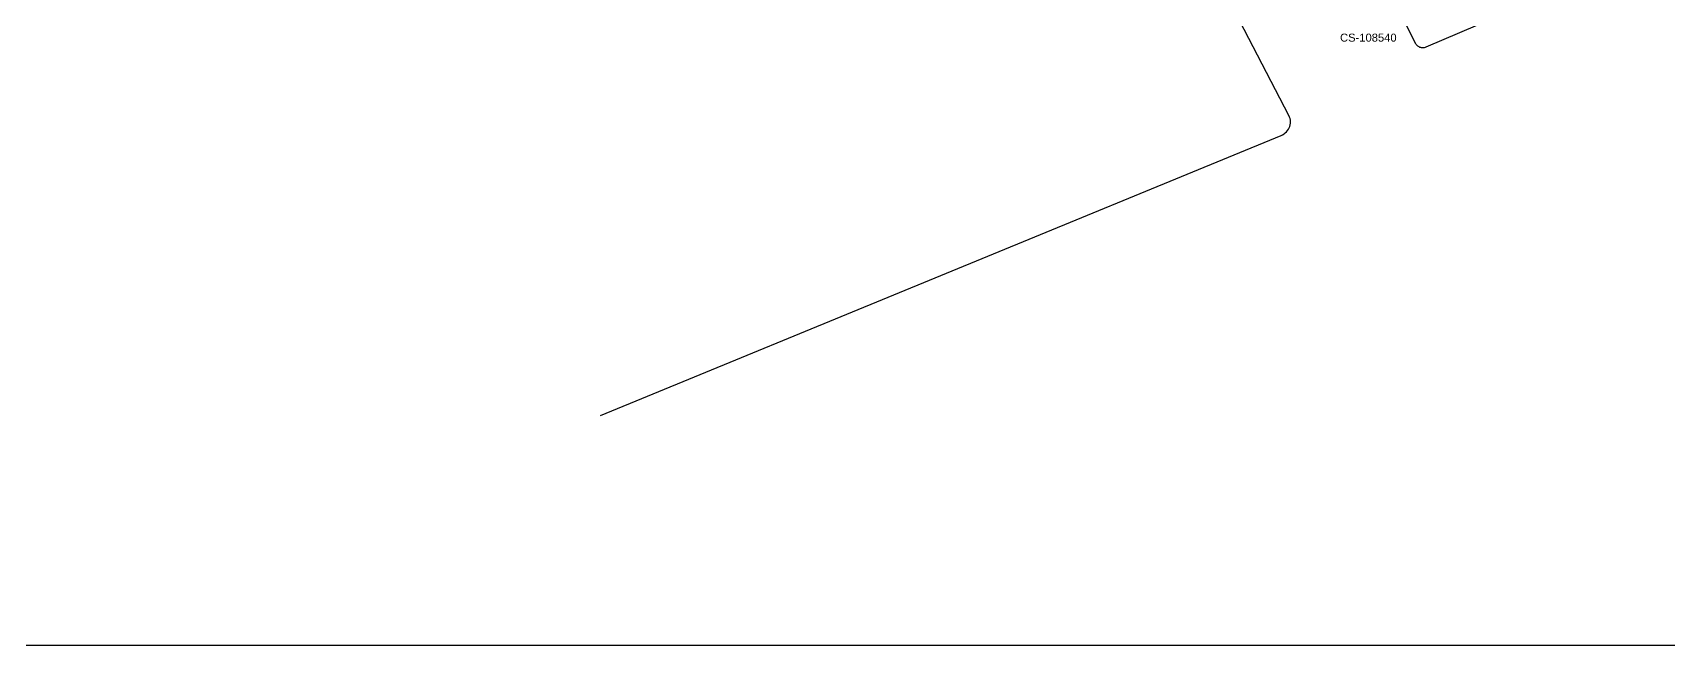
# Model space of a CAD drawing. Header units: metres. Extents: x -1286 to 424, y -500 to 94.
# Drawn here: x -957 to -617, y -499.8 to -372.5 of the extents above; entities that cross this region are included whole.
import ezdxf

# ---------------------------------------------------------------- set-up
doc = ezdxf.new("R2010")
doc.units = ezdxf.units.M
doc.layers.add('10.0-Cartográfico', color=4, linetype='Continuous')
doc.layers.add('10.1-Caixas Subterrâneas', color=5, linetype='Continuous')
doc.styles.add('ARIAL', font='arial.ttf')

msp = doc.modelspace()

# ---------------------------------------------------------------- linework, layer by layer
msp.add_lwpolyline([(-1286.07, -499.81), (-445.07, -499.81), (-445.07, 94.19), (-1286.07, 94.19)], close=True)
at = {"layer": '10.0-Cartográfico'}
for points in [[(-838.96, -452.01), (-697.52, -393.83), (-697.2, -393.67), (-696.91, -393.5), (-696.65, -393.29), (-696.4, -393.05), (-696.18, -392.8), (-695.98, -392.52), (-695.83, -392.22), (-695.72, -391.92), (-695.62, -391.61), (-695.57, -391.28), (-695.56, -390.95), (-695.58, -390.62), (-695.64, -390.29), (-695.74, -389.98), (-695.9, -389.64), (-760.79, -264.71)], [(-691.49, -330.35), (-669.62, -374.64), (-669.53, -374.79), (-669.43, -374.92), (-669.32, -375.04), (-669.19, -375.17), (-669.05, -375.27), (-668.9, -375.35), (-668.74, -375.43), (-668.57, -375.49), (-668.4, -375.53), (-668.24, -375.55), (-668.05, -375.56), (-667.88, -375.54), (-667.71, -375.52), (-667.53, -375.48), (-667.36, -375.41), (-600.16, -346.67)]]:
    msp.add_lwpolyline(points, dxfattribs=at)

# ---------------------------------------------------------------- texts
at = {"layer": '10.1-Caixas Subterrâneas', "color": 30, "style": 'ARIAL'}
msp.add_text('CS-108540', height=1.664, dxfattribs=at).set_placement((-685.26, -374.31))

doc.saveas('drawing.dxf')
